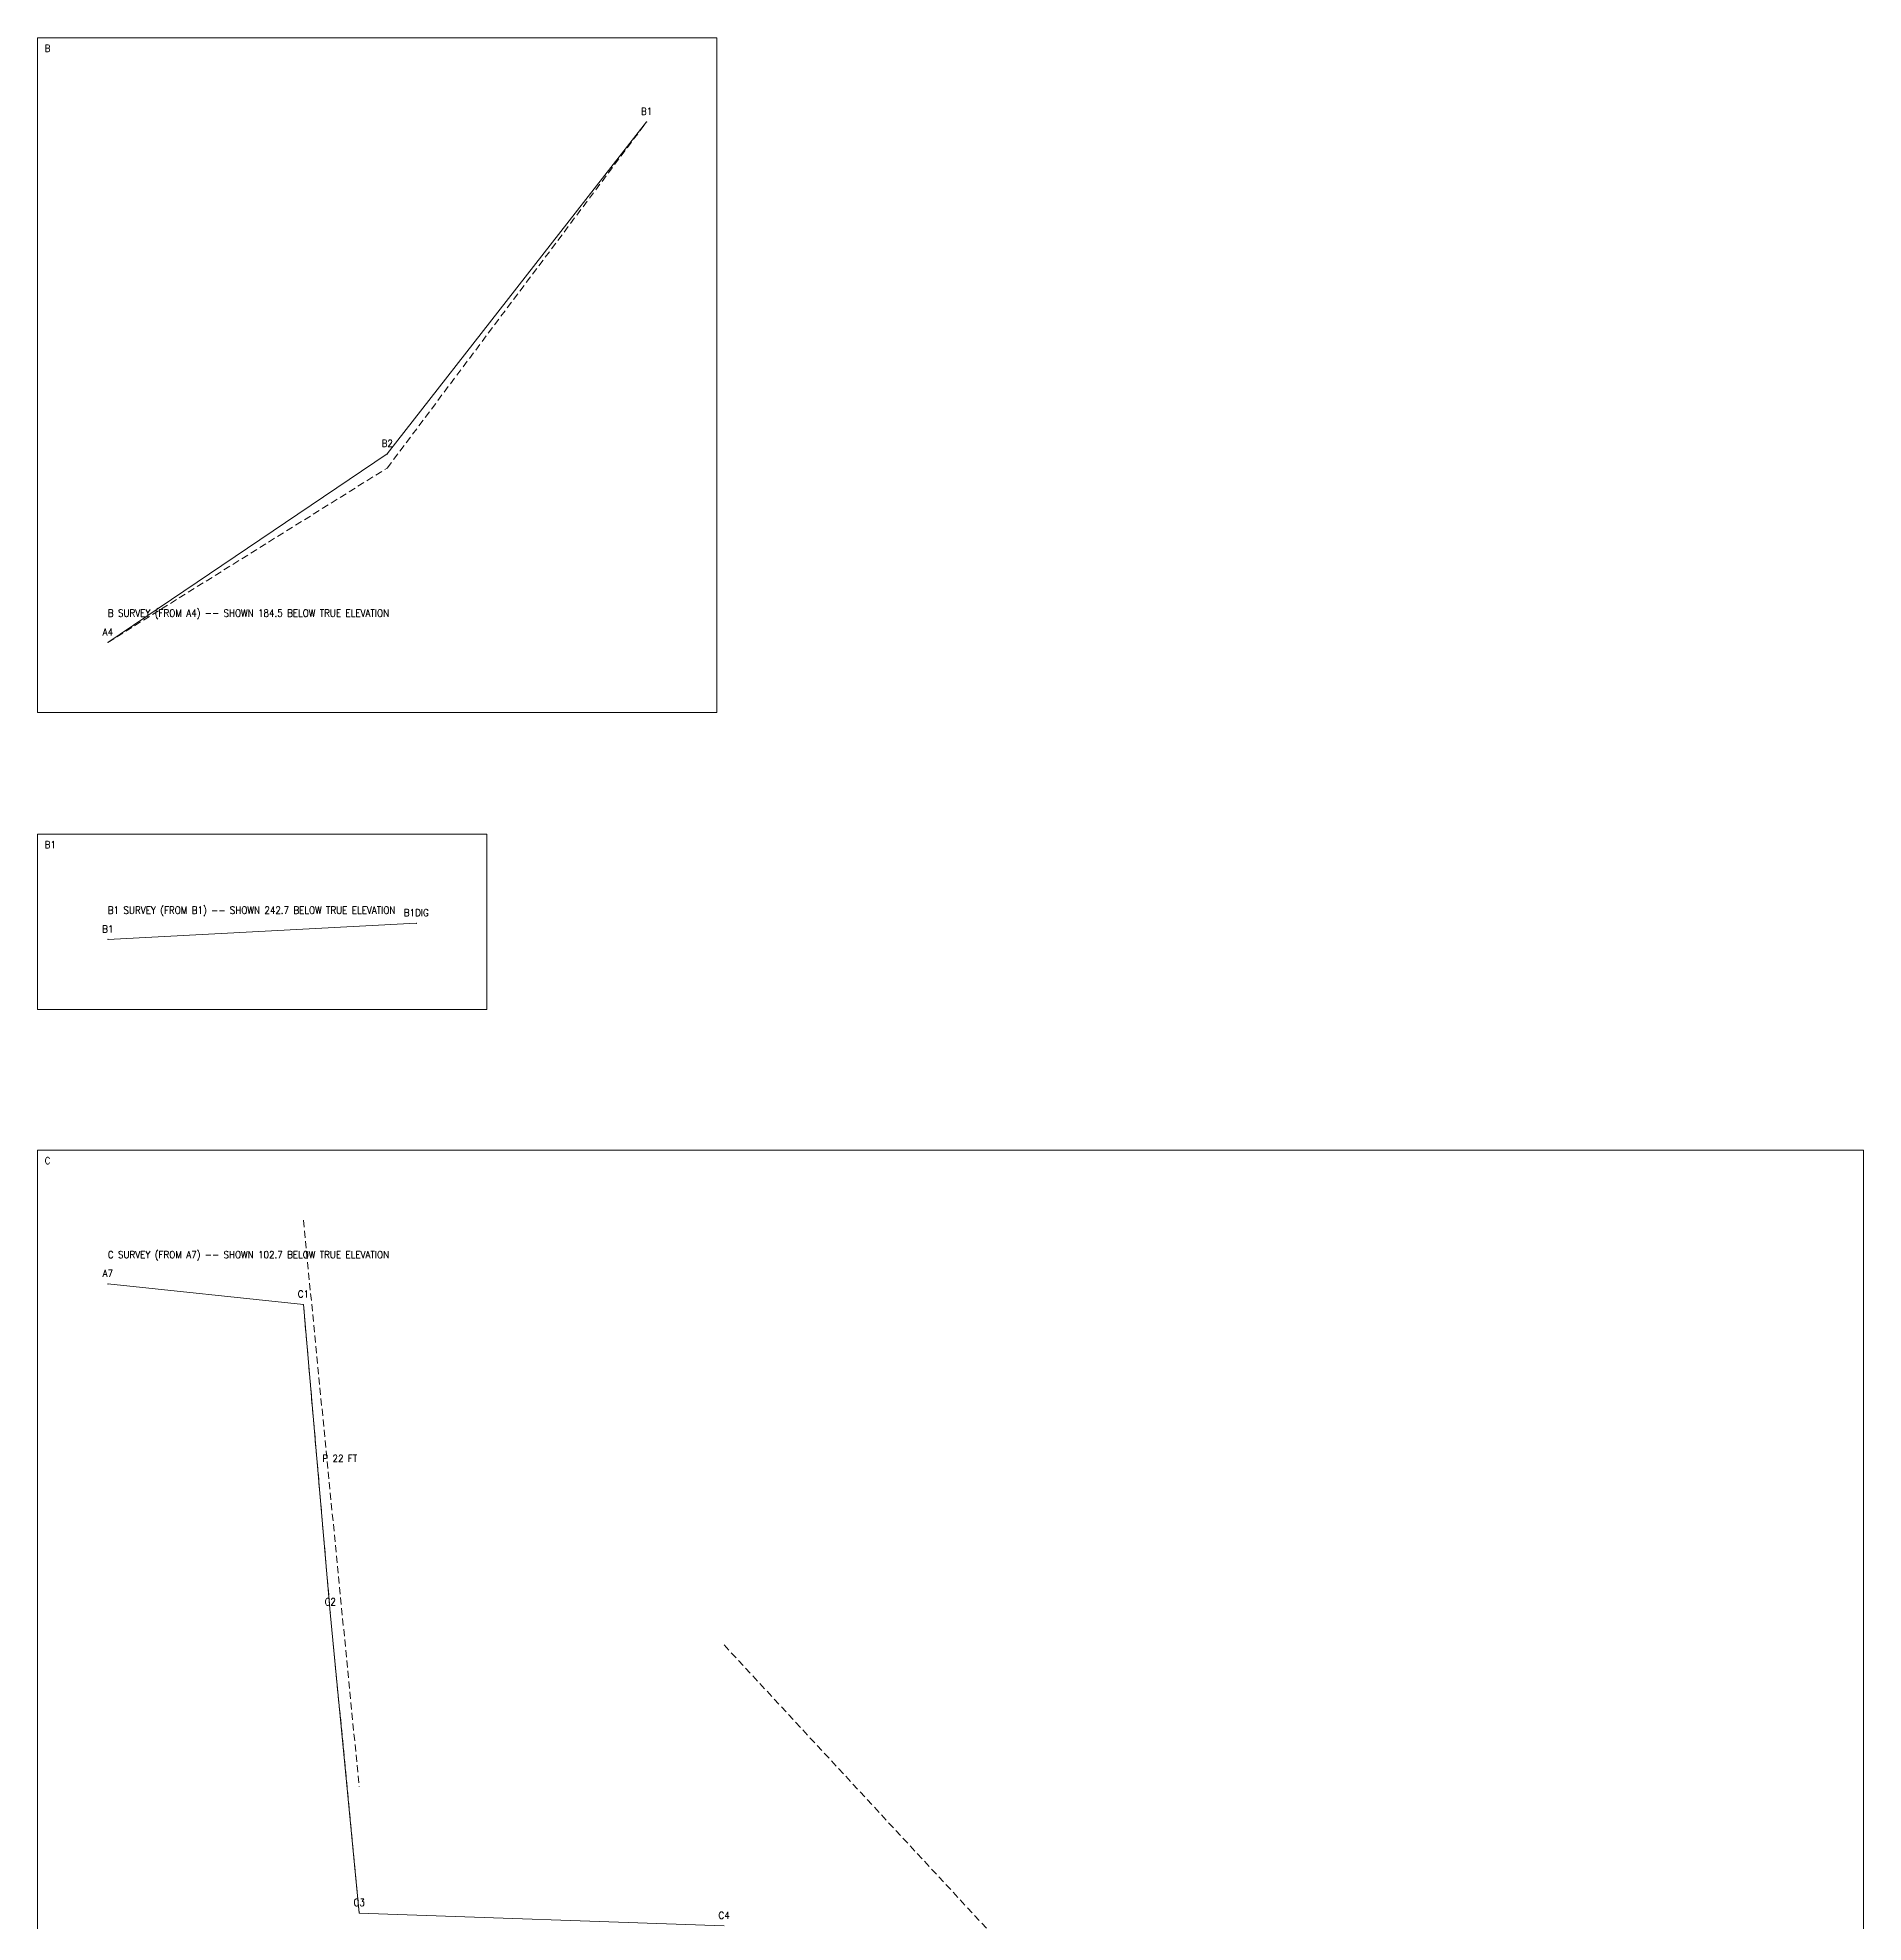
# Model space of a CAD drawing. Header units: feet. Extents: x -90 to 40, y -903 to 22.
# Drawn here: x -90.5 to 39.5, y -684.4 to -550.2 of the extents above; entities that cross this region are included whole.
import ezdxf

# ---------------------------------------------------------------- set-up
doc = ezdxf.new("R2010")
doc.units = ezdxf.units.FT
doc.header["$MEASUREMENT"] = 0
doc.linetypes.add('DASHED', pattern=[0.75, 0.5, -0.25])
for name, color, linetype, lineweight, true_color in [('CTRL-PROFILE-BOX', 8, 'Continuous', 0, 0x808080), ('CTRL-PROFILE-CEILING-C', 8, 'DASHED', 0, 0x808080), ('CTRL-PROFILE-FLOOR-B', 8, 'DASHED', 0, 0x808080), ('CTRL-PROFILE-FLOOR-C', 8, 'DASHED', 0, 0x808080), ('CTRL-PROFILE-SHOTS-B', 8, 'Continuous', 9, 0x808080), ('CTRL-PROFILE-SHOTS-B1', 8, 'Continuous', 9, 0x808080), ('CTRL-PROFILE-SHOTS-C', 8, 'Continuous', 9, 0x808080), ('CTRL-PROFILE-STATION-LABELS-B', 1, 'Continuous', 0, 0xff0000), ('CTRL-PROFILE-STATION-LABELS-B1', 1, 'Continuous', 0, 0xff0000), ('CTRL-PROFILE-STATION-LABELS-C', 1, 'Continuous', 0, 0xff0000), ('CTRL-PROFILE-STATIONS-B', 1, 'Continuous', 9, 0xff0000), ('CTRL-PROFILE-STATIONS-B1', 1, 'Continuous', 9, 0xff0000), ('CTRL-PROFILE-STATIONS-C', 1, 'Continuous', 9, 0xff0000), ('CTRL-PROFILE-TEXT-LABELS-B', 1, 'Continuous', 0, 0xff0000), ('CTRL-PROFILE-TEXT-LABELS-B1', 1, 'Continuous', 0, 0xff0000), ('CTRL-PROFILE-TEXT-LABELS-C', 1, 'Continuous', 0, 0xff0000)]:
    doc.layers.add(name, color=color, linetype=linetype, lineweight=lineweight, true_color=true_color)
doc.styles.add('textstyle101', font='')
doc.styles.add('textstyle102', font='')
doc.styles.add('textstyle120', font='')
doc.styles.add('textstyle23', font='')
doc.styles.add('textstyle31', font='')
doc.styles.add('textstyle38', font='')
doc.styles.add('textstyle51', font='')
doc.styles.add('textstyle55', font='')
doc.styles.add('textstyle56', font='')
doc.styles.add('textstyle62', font='')
doc.styles.add('textstyle68', font='')
doc.styles.add('textstyle7', font='')
doc.styles.add('textstyle78', font='')
doc.styles.add('textstyle79', font='')
doc.styles.add('textstyle83', font='')
doc.styles.add('textstyle87', font='')
doc.styles.add('textstyle99', font='')
doc.styles.get('textstyle101').set_extended_font_data('standard')
doc.styles.get('textstyle102').set_extended_font_data('standard')
doc.styles.get('textstyle120').set_extended_font_data('standard')
doc.styles.get('textstyle23').set_extended_font_data('standard')
doc.styles.get('textstyle31').set_extended_font_data('standard')
doc.styles.get('textstyle38').set_extended_font_data('standard')
doc.styles.get('textstyle51').set_extended_font_data('standard')
doc.styles.get('textstyle55').set_extended_font_data('standard')
doc.styles.get('textstyle56').set_extended_font_data('standard')
doc.styles.get('textstyle62').set_extended_font_data('standard')
doc.styles.get('textstyle68').set_extended_font_data('standard')
doc.styles.get('textstyle7').set_extended_font_data('standard')
doc.styles.get('textstyle78').set_extended_font_data('standard')
doc.styles.get('textstyle79').set_extended_font_data('standard')
doc.styles.get('textstyle83').set_extended_font_data('standard')
doc.styles.get('textstyle87').set_extended_font_data('standard')
doc.styles.get('textstyle99').set_extended_font_data('standard')

msp = doc.modelspace()

# ---------------------------------------------------------------- linework, layer by layer
at = {"layer": 'CTRL-PROFILE-BOX', "flags": 128}
for points in [[(-90.5, -598.22), (-42.13, -598.22), (-42.13, -550.16), (-90.5, -550.16)], [(-90.5, -619.37), (-58.5, -619.37), (-58.5, -606.87), (-90.5, -606.87)], [(-90.5, -818.64), (39.53, -818.64), (39.53, -629.37), (-90.5, -629.37)]]:
    msp.add_lwpolyline(points, close=True, dxfattribs=at)
at = {"layer": 'CTRL-PROFILE-CEILING-C'}
for points in [[(-71.57, -634.37), (-67.6, -674.7)], [(-41.61, -664.61), (-14.82, -693.54), (4.6, -709.65), (16.55, -809), (16.55, -802.41), (16.55, -807.88), (16.55, -807.53), (16.55, -805.67), (16.55, -809.57), (16.55, -806.53), (34.53, -791.64)]]:
    msp.add_lwpolyline(points, dxfattribs=at)
at = {"layer": 'CTRL-PROFILE-FLOOR-B'}
msp.add_lwpolyline([(-85.5, -593.22), (-65.6, -580.8), (-47.13, -556.16)], dxfattribs=at)
at = {"layer": 'CTRL-PROFILE-FLOOR-C'}
msp.add_lwpolyline([(-71.57, -640.37), (-69.66, -662.29), (-67.6, -683.7)], dxfattribs=at)
at = {"layer": 'CTRL-PROFILE-SHOTS-B'}
for p, q in [((-65.6, -579.8), (-47.13, -556.16)), ((-85.5, -593.22), (-65.6, -579.8))]:
    msp.add_line(p, q, dxfattribs=at)
at = {"layer": 'CTRL-PROFILE-SHOTS-B1'}
msp.add_line((-85.5, -614.37), (-63.53, -613.22), dxfattribs=at)
at = {"layer": 'CTRL-PROFILE-SHOTS-C'}
for p, q in [((-85.5, -638.9), (-71.57, -640.37)), ((-71.57, -640.37), (-69.66, -662.29)), ((-69.66, -662.29), (-67.6, -683.7)), ((-67.6, -683.7), (-41.61, -684.61))]:
    msp.add_line(p, q, dxfattribs=at)
at = {"layer": 'CTRL-PROFILE-STATIONS-B'}
for p in [(-47.13, -556.16), (-65.6, -579.8), (-85.5, -593.22)]:
    msp.add_point(p, dxfattribs=at)
at = {"layer": 'CTRL-PROFILE-STATIONS-B1'}
for p in [(-63.53, -613.22), (-85.5, -614.37)]:
    msp.add_point(p, dxfattribs=at)
at = {"layer": 'CTRL-PROFILE-STATIONS-C'}
for p in [(-85.5, -638.9), (-71.57, -640.37), (-69.66, -662.29), (-67.6, -683.7)]:
    msp.add_point(p, dxfattribs=at)

# ---------------------------------------------------------------- texts
at = {"layer": 'CTRL-PROFILE-BOX', "char_height": 0.5, "width": 100, "attachment_point": 4}
for s, insert, style in [('B', (-90, -550.91), 'textstyle56'), ('B1', (-90, -607.62), 'textstyle78'), ('C', (-90, -630.12), 'textstyle120')]:
    msp.add_mtext(s, dxfattribs=dict(at, insert=insert, style=style))
at = {"layer": 'CTRL-PROFILE-STATION-LABELS-B', "char_height": 0.5, "width": 100, "attachment_point": 5}
for s, insert, style in [('B1', (-47.13, -555.41), 'textstyle99'), ('B2', (-65.6, -579.05), 'textstyle87'), ('A4', (-85.5, -592.47), 'textstyle68')]:
    msp.add_mtext(s, dxfattribs=dict(at, insert=insert, style=style))
at = {"layer": 'CTRL-PROFILE-STATION-LABELS-B1', "char_height": 0.5, "width": 100, "attachment_point": 5}
for s, insert, style in [('B1DIG', (-63.53, -612.47), 'textstyle55'), ('B1', (-85.5, -613.62), 'textstyle7')]:
    msp.add_mtext(s, dxfattribs=dict(at, insert=insert, style=style))
at = {"layer": 'CTRL-PROFILE-STATION-LABELS-C', "char_height": 0.5, "width": 100, "attachment_point": 5}
for s, insert, style in [('A7', (-85.5, -638.15), 'textstyle83'), ('C1', (-71.57, -639.62), 'textstyle31'), ('C2', (-69.66, -661.54), 'textstyle101'), ('C3', (-67.6, -682.95), 'textstyle79'), ('C4', (-41.61, -683.86), 'textstyle102')]:
    msp.add_mtext(s, dxfattribs=dict(at, insert=insert, style=style))
at = {"layer": 'CTRL-PROFILE-TEXT-LABELS-B', "insert": (-85.5, -591.22), "char_height": 0.5, "width": 100, "attachment_point": 4, "style": 'textstyle51'}
msp.add_mtext('B SURVEY (FROM A4) -- SHOWN 184.5 BELOW TRUE ELEVATION', dxfattribs=at)
at = {"layer": 'CTRL-PROFILE-TEXT-LABELS-B1', "insert": (-85.5, -612.37), "char_height": 0.5, "width": 100, "attachment_point": 4, "style": 'textstyle62'}
msp.add_mtext('B1 SURVEY (FROM B1) -- SHOWN 242.7 BELOW TRUE ELEVATION', dxfattribs=at)
at = {"layer": 'CTRL-PROFILE-TEXT-LABELS-C', "char_height": 0.5, "width": 100, "attachment_point": 4}
for s, insert, style in [('C SURVEY (FROM A7) -- SHOWN 102.7 BELOW TRUE ELEVATION', (-85.5, -636.9), 'textstyle38'), ('P 22 FT', (-70.22, -651.33), 'textstyle23')]:
    msp.add_mtext(s, dxfattribs=dict(at, insert=insert, style=style))

doc.saveas('drawing.dxf')
